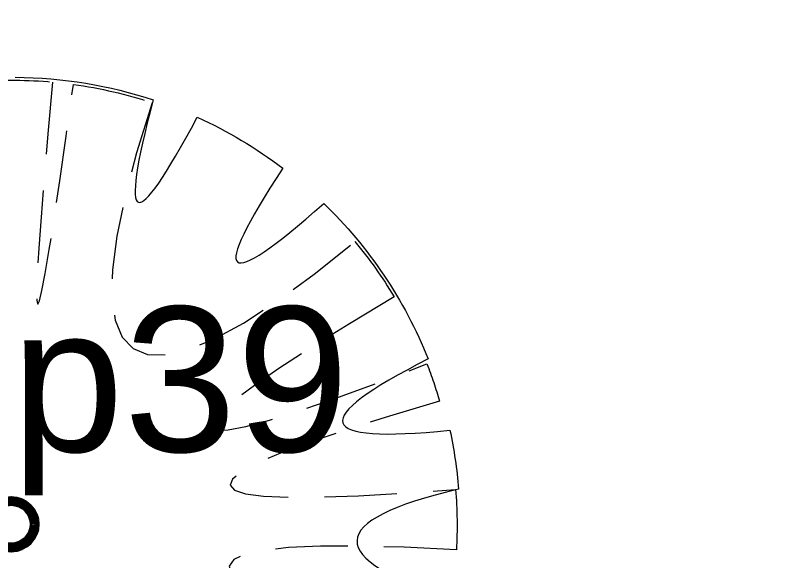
# Model space of a CAD drawing. Header units: metres. Extents: x 859577 to 860336, y 1645916 to 1646650.
# Drawn here: x 859939.885 to 859942.558, y 1645999.928 to 1646001.807 of the extents above; entities that cross this region are included whole.
import ezdxf

# ---------------------------------------------------------------- set-up
doc = ezdxf.new("R2010")
doc.units = ezdxf.units.M
doc.linetypes.add('DASHED', pattern=[0.75, 0.5, -0.25])
doc.layers.add('A-CALZADA', color=252, linetype='Continuous')
for name, color, linetype, lineweight in [('arbol', 174, 'Continuous', 100), ('HATCH', 253, 'Continuous', 0), ('VIEW THIC 0.0', 7, 'Continuous', 0)]:
    doc.layers.add(name, color=color, linetype=linetype, lineweight=lineweight)
doc.styles.get("Standard").update_dxf_attribs({"font": 'arial.ttf'})

# ---------------------------------------------------------------- blocks, each defined once
blk = doc.blocks.new('06092026_CAMPO')
at = {"layer": 'arbol'}
blk.add_text('p39', height=0.5, dxfattribs=at).set_placement((859939.8702137419, 1646000.30326477))
blk = doc.blocks.new('*U21')
at = {"layer": 'HATCH', "lineweight": 70, "ltscale": 2}
for radius in [0.0888294333432759, 0.0722249554141816]:
    blk.add_circle((99.28074189920306, -0.5045803755864285), radius, dxfattribs=at)
at = {"layer": 'VIEW THIC 0.0', "linetype": 'DASHED', "ltscale": 0.5}
for points in [[(99.16266682331022, 1.021170717481205), (99.25080002966601, 1.028246666439535), (99.33780238076054, 1.027701554939515), (99.4230246734714, 1.020089625334206)], [(99.4230246734714, 1.020089625334206), (99.33125145544948, 0.0019459903609813), (99.35539432481843, -0.0007932633751564), (99.49544460729182, 1.011870951036137)], [(99.49544460729182, 1.011870951036137), (99.58862306249344, 0.9990343514685329), (99.67939462673324, 0.9777225008456718), (99.7668790864897, 0.948695998586075)], [(99.7668790864897, 0.948695998586075), (99.44586639732657, -0.0218499068644335), (99.67904856767936, -0.1813575652052535), (100.4664187494192, 0.4701848937073887)], [(100.4664187494192, 0.4701848937073887), (100.5159444570338, 0.410484228097464), (100.561070923133, 0.3468860609527861), (100.601270384844, 0.2798656527954867)], [(100.601270384844, 0.2798656527954867), (99.72399880845414, -0.2447959425522838), (99.76186625215256, -0.3221068139261822), (100.7148667808674, 0.0479280167133237)], [(100.7148667808674, 0.0479280167133237), (100.7312237780308, 0.0057928156918229), (100.7456870377684, -0.0369724136889896), (100.758285778808, -0.0805849855486915)], [(100.758285778808, -0.0805849855486915), (99.77633499039554, -0.3649469162235883), (99.79479756059888, -0.4662280839897678), (100.8136602496833, -0.3844321411623314)], [(100.8136602496833, -0.3844321411623314), (100.8192976338853, -0.4546118219692304), (100.8200993221425, -0.5240792967829712), (100.8163447183556, -0.5925040290411913)], [(100.8163447183556, -0.5925040290411913), (99.79569147039999, -0.5355859886758255), (99.77063460336629, -0.6676308020781451), (100.7411818784622, -0.9886439478078524)]]:
    blk.add_open_spline(points, degree=3, dxfattribs=at)
at = {"layer": 'VIEW THIC 0.0', "ltscale": 0.5}
for points in [[(99.29479701013842, 1.03643612202093), (99.45993429144096, 1.035579192155052), (99.61984507661276, 1.008340966053383), (99.7701168844145, 0.9584792433166602)], [(99.7701168844145, 0.9584792433166602), (99.65217740157398, 0.5077263662155627), (99.70291294625906, 0.4877996648761206), (99.92236095490628, 0.8987945566777955)], [(99.92236095490628, 0.8987945566777955), (100.0273200273526, 0.8510680822316568), (100.1262710032529, 0.7918696131255156), (100.2174164756396, 0.7225925164497007)], [(100.2174164756396, 0.7225925164497007), (99.96213674536696, 0.3327834696164348), (100.0093505228218, 0.2923310834742268), (100.3590564383588, 0.6012321622201595)], [(100.3590564383588, 0.6012321622201595), (100.513572263294, 0.45169903985927), (100.6374413173836, 0.2697536976165649), (100.719132712022, 0.0652072292939381)], [(100.719132712022, 0.0652072292939381), (100.3018717773044, -0.1456860899113812), (100.3268629022528, -0.2276546057263704), (100.7941147611754, -0.1806864480290185)], [(100.7941147611754, -0.1806864480290185), (100.8083387927614, -0.2467280295150363), (100.8183808969625, -0.3144533389700034), (100.8239306250362, -0.3836085388621768)], [(100.8239306250362, -0.3836085388621768), (100.3625352906145, -0.4922875178952415), (100.3569581700034, -0.6198089102960698), (100.8072449174354, -0.7661909777925069)]]:
    blk.add_open_spline(points, degree=3, dxfattribs=at)

msp = doc.modelspace()

# ---------------------------------------------------------------- linework, layer by layer
at = {"layer": 'A-CALZADA'}
msp.add_lwpolyline([(859937.5992661471, 1646009.785529551), (859939.703194766, 1646008.509931406, -0.324564192355646), (859944.1708230454, 1645998.312715653), (859944.1708230454, 1645998.312715653), (859942.4616907784, 1645991.468512717, -0.1849431920151006), (859940.0013882521, 1645987.951867969), (859891.6732978468, 1645955.272374414)], format="xyb", dxfattribs=at)

# ---------------------------------------------------------------- block references
msp.add_blockref('06092026_CAMPO', (0, 0))
at = {"layer": 'HATCH', "color": 254, "ltscale": 0.2, "true_color": 0xe1cfb7}
msp.add_blockref('*U21', (859840.5894718427, 1646000.557845146, 38.761902197264), dxfattribs=at)

doc.saveas('drawing.dxf')
